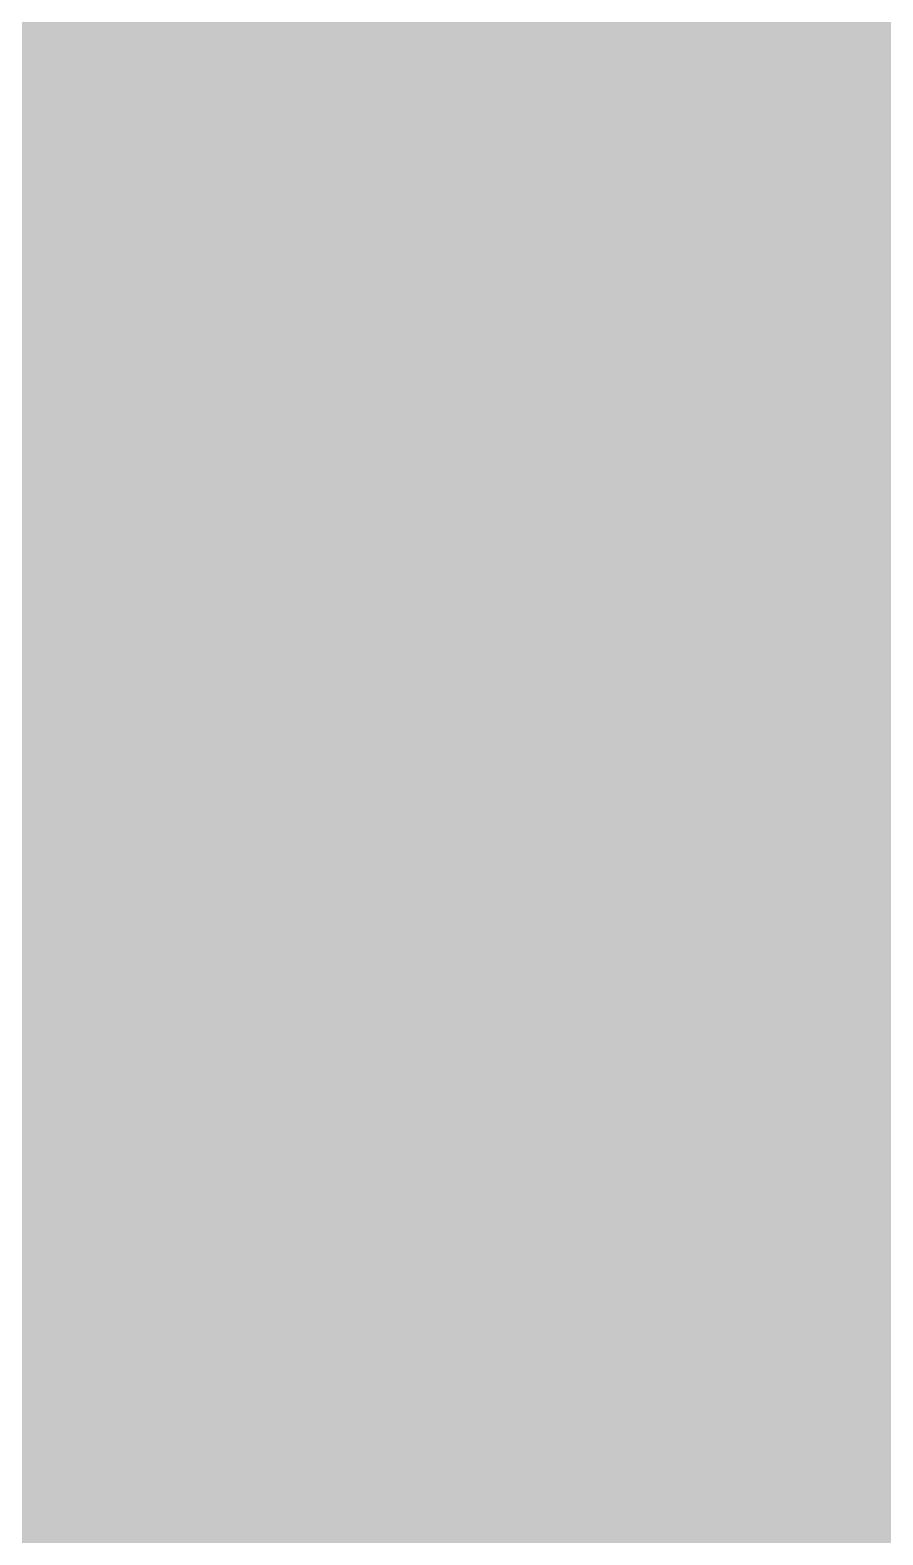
# Model space of a CAD drawing. Header units: millimetres. Extents: x 0 to 423, y 0 to 564.
# Drawn here: x 286.5 to 317.6, y 462.9 to 517.7 of the extents above; entities that cross this region are included whole.
import ezdxf

# ---------------------------------------------------------------- set-up
doc = ezdxf.new("R2010")
doc.units = ezdxf.units.MM

msp = doc.modelspace()

# ---------------------------------------------------------------- hatches: boundary and pattern name
msp.add_hatch(color=254).paths.add_polyline_path([(21.2189, 0.0537), (20.955, 0.0533), (20.6934, 0.0584), (20.4292, 0.066), (20.1676, 0.0787), (19.906, 0.094), (19.6469, 0.1118), (19.3853, 0.1321), (19.1262, 0.1549), (18.8671, 0.1829), (18.608, 0.2134), (18.349, 0.2464), (18.0924, 0.2845), (17.8359, 0.3251), (17.5793, 0.3683), (17.3253, 0.414), (17.0688, 0.4623), (16.8148, 0.5156), (16.5633, 0.5715), (16.3093, 0.6299), (16.0579, 0.6909), (15.809, 0.7544), (15.56, 0.823), (15.3111, 0.8941), (15.0622, 0.9677), (14.8158, 1.0439), (14.5694, 1.1227), (14.3256, 1.2065), (14.0818, 1.2903), (13.8379, 1.3792), (13.5966, 1.4707), (13.3579, 1.5672), (13.1191, 1.6637), (12.8803, 1.7628), (12.6441, 1.8669), (12.4079, 1.9736), (12.1742, 2.0803), (11.9405, 2.192), (11.7094, 2.3089), (11.4808, 2.4257), (11.2522, 2.5451), (11.0236, 2.6695), (10.7975, 2.794), (10.574, 2.9235), (10.3505, 3.0556), (10.1295, 3.1877), (9.9111, 3.3249), (9.6926, 3.4646), (9.4742, 3.6068), (9.2608, 3.7541), (9.0475, 3.9014), (8.8341, 4.0513), (8.6258, 4.2037), (8.4176, 4.3612), (8.2118, 4.5187), (8.0061, 4.6812), (7.8029, 4.8438), (7.6022, 5.0114), (7.4041, 5.1816), (7.206, 5.3518), (7.0129, 5.527), (6.8174, 5.7048), (6.6269, 5.8826), (6.4389, 6.0655), (6.2509, 6.2509), (6.0655, 6.4389), (5.8852, 6.6269), (5.7048, 6.8174), (5.527, 7.0104), (5.3518, 7.206), (5.1816, 7.4041), (5.0114, 7.6022), (4.8463, 7.8029), (4.6812, 8.0061), (4.5187, 8.2118), (4.3612, 8.4176), (4.2062, 8.6258), (4.0513, 8.8341), (3.9014, 9.0475), (3.7541, 9.2608), (3.6068, 9.4742), (3.4646, 9.6926), (3.3249, 9.9085), (3.1877, 10.1295), (3.0556, 10.3505), (2.9235, 10.574), (2.794, 10.7975), (2.6695, 11.0236), (2.5451, 11.2522), (2.4257, 11.4808), (2.3063, 11.7094), (2.192, 11.9405), (2.0803, 12.1742), (1.971, 12.4079), (1.8669, 12.6441), (1.7628, 12.8803), (1.6637, 13.1191), (1.5646, 13.3579), (1.4707, 13.5966), (1.3792, 13.8379), (1.2903, 14.0818), (1.2065, 14.3256), (1.1227, 14.5694), (1.0439, 14.8158), (0.9652, 15.0622), (0.8915, 15.3111), (0.823, 15.56), (0.7544, 15.809), (0.6883, 16.0604), (0.6274, 16.3119), (0.569, 16.5633), (0.5131, 16.8148), (0.4623, 17.0688), (0.4115, 17.3253), (0.3658, 17.5793), (0.3226, 17.8359), (0.2819, 18.0924), (0.2464, 18.3515), (0.2134, 18.608), (0.1829, 18.8671), (0.1549, 19.1262), (0.1295, 19.3878), (0.1092, 19.6469), (0.0914, 19.9085), (0.0762, 20.1701), (0.066, 20.4318), (0.0584, 20.6934), (0.0533, 20.955), (0.0508, 21.2192), (0.0522, 543.3314), (0.0533, 543.593), (0.0584, 543.8546), (0.066, 544.1188), (0.0762, 544.3804), (0.0914, 544.642), (0.1092, 544.9011), (0.1295, 545.1627), (0.1549, 545.4218), (0.1829, 545.6809), (0.2134, 545.94), (0.2464, 546.1991), (0.2819, 546.4556), (0.3226, 546.7121), (0.3658, 546.9687), (0.4115, 547.2227), (0.4623, 547.4792), (0.5131, 547.7332), (0.569, 547.9847), (0.6274, 548.2387), (0.6883, 548.4876), (0.7544, 548.7391), (0.823, 548.988), (0.8915, 549.2369), (0.9652, 549.4858), (1.0439, 549.7322), (1.1227, 549.9786), (1.2065, 550.2224), (1.2903, 550.4663), (1.3792, 550.7076), (1.4707, 550.9489), (1.5646, 551.1902), (1.6637, 551.4289), (1.7628, 551.6677), (1.8669, 551.9039), (1.971, 552.1401), (2.0803, 552.3738), (2.192, 552.6049), (2.3063, 552.8386), (2.4257, 553.0672), (2.5451, 553.2958), (2.6695, 553.5244), (2.794, 553.7505), (2.9235, 553.974), (3.0556, 554.1975), (3.1877, 554.4185), (3.3249, 554.6369), (3.4646, 554.8554), (3.6068, 555.0738), (3.7541, 555.2872), (3.9014, 555.5005), (4.0513, 555.7114), (4.2062, 555.9222), (4.3612, 556.1305), (4.5187, 556.3362), (4.6812, 556.5419), (4.8463, 556.7451), (5.0114, 556.9458), (5.1816, 557.1439), (5.3518, 557.342), (5.527, 557.5351), (5.7048, 557.7281), (5.8852, 557.9212), (6.0655, 558.1091), (6.2509, 558.2971), (6.4389, 558.4825), (6.6269, 558.6628), (6.8174, 558.8432), (7.0129, 559.021), (7.206, 559.1937), (7.4041, 559.3664), (7.6022, 559.5366), (7.8029, 559.7017), (8.0061, 559.8668), (8.2118, 560.0268), (8.4176, 560.1868), (8.6258, 560.3418), (8.8341, 560.4967), (9.0475, 560.6466), (9.2608, 560.7939), (9.4742, 560.9387), (9.6926, 561.0835), (9.9111, 561.2232), (10.1295, 561.3603), (10.3505, 561.4924), (10.574, 561.6245), (10.7975, 561.754), (11.0236, 561.8785), (11.2522, 562.0029), (11.4808, 562.1223), (11.7094, 562.2392), (11.9405, 562.356), (12.1742, 562.4678), (12.4079, 562.5744), (12.6441, 562.6811), (12.8803, 562.7853), (13.1191, 562.8843), (13.3579, 562.9834), (13.5966, 563.0774), (13.8379, 563.1688), (14.0818, 563.2577), (14.3256, 563.3415), (14.5694, 563.4253), (14.8158, 563.5041), (15.0622, 563.5803), (15.3111, 563.6539), (15.56, 563.7251), (15.809, 563.7936), (16.0579, 563.8571), (16.3093, 563.9206), (16.5633, 563.9791), (16.8148, 564.0349), (17.0688, 564.0857), (17.3253, 564.1365), (17.5793, 564.1823), (17.8359, 564.2254), (18.0924, 564.2635), (18.349, 564.3016), (18.608, 564.3347), (18.8671, 564.3651), (19.1262, 564.3931), (19.3853, 564.4185), (19.6469, 564.4388), (19.906, 564.4566), (20.1676, 564.4718), (20.4292, 564.482), (20.6934, 564.4896), (20.955, 564.4947), (21.2166, 564.4972), (402.2189, 564.4981), (402.4808, 564.4947), (402.7424, 564.4896), (403.0066, 564.482), (403.2682, 564.4718), (403.5298, 564.4566), (403.7889, 564.4388), (404.0505, 564.4185), (404.3096, 564.3931), (404.5687, 564.3651), (404.8277, 564.3347), (405.0868, 564.3016), (405.3434, 564.2635), (405.5999, 564.2254), (405.8564, 564.1823), (406.113, 564.1365), (406.367, 564.0857), (406.621, 564.0349), (406.875, 563.9791), (407.1264, 563.9206), (407.3779, 563.8571), (407.6268, 563.7936), (407.8783, 563.7251), (408.1272, 563.6539), (408.3736, 563.5803), (408.62, 563.5041), (408.8663, 563.4253), (409.1102, 563.3415), (409.354, 563.2577), (409.5979, 563.1688), (409.8392, 563.0774), (410.0805, 562.9834), (410.3192, 562.8843), (410.5554, 562.7853), (410.7942, 562.6811), (411.0279, 562.5744), (411.2616, 562.4678), (411.4952, 562.356), (411.7264, 562.2392), (411.9575, 562.1223), (412.1861, 562.0029), (412.4122, 561.8785), (412.6382, 561.754), (412.8643, 561.6245), (413.0853, 561.4924), (413.3063, 561.3603), (413.5272, 561.2232), (413.7457, 561.0835), (413.9616, 560.9387), (414.1775, 560.7939), (414.3908, 560.6466), (414.6017, 560.4967), (414.8125, 560.3418), (415.0208, 560.1868), (415.2265, 560.0268), (415.4297, 559.8668), (415.6329, 559.7017), (415.8336, 559.5366), (416.0342, 559.3664), (416.2298, 559.1937), (416.4254, 559.021), (416.6184, 558.8432), (416.8089, 558.6628), (416.9994, 558.4825), (417.1848, 558.2971), (417.3703, 558.1091), (417.5531, 557.9212), (417.7335, 557.7281), (417.9087, 557.5351), (418.084, 557.342), (418.2567, 557.1439), (418.4244, 556.9458), (418.592, 556.7451), (418.7546, 556.5419), (418.9171, 556.3362), (419.0746, 556.1305), (419.2321, 555.9222), (419.3845, 555.7114), (419.5369, 555.5005), (419.6842, 555.2872), (419.829, 555.0738), (419.9712, 554.8554), (420.1109, 554.6369), (420.2481, 554.4185), (420.3827, 554.1975), (420.5148, 553.974), (420.6418, 553.7505), (420.7688, 553.5244), (420.8907, 553.2958), (421.0126, 553.0672), (421.1295, 552.8386), (421.2438, 552.6049), (421.3555, 552.3738), (421.4647, 552.1401), (421.5689, 551.9039), (421.673, 551.6677), (421.7746, 551.4289), (421.8711, 551.1902), (421.9651, 550.9489), (422.0566, 550.7076), (422.1455, 550.4663), (422.2318, 550.2224), (422.3131, 549.9786), (422.3918, 549.7322), (422.4706, 549.4858), (422.5442, 549.2369), (422.6128, 548.988), (422.6814, 548.7391), (422.7449, 548.4876), (422.8084, 548.2387), (422.8668, 547.9847), (422.9227, 547.7332), (422.9735, 547.4792), (423.0243, 547.2227), (423.07, 546.9687), (423.1132, 546.7121), (423.1513, 546.4556), (423.1894, 546.1991), (423.2224, 545.94), (423.2529, 545.6809), (423.2808, 545.4218), (423.3037, 545.1627), (423.3266, 544.9011), (423.3443, 544.642), (423.357, 544.3804), (423.3697, 544.1188), (423.3774, 543.8546), (423.3824, 543.593), (423.385, 543.3314), (423.3855, 21.2203), (423.3824, 20.955), (423.3774, 20.6934), (423.3697, 20.4318), (423.357, 20.1701), (423.3443, 19.9085), (423.3266, 19.6469), (423.3037, 19.3878), (423.2808, 19.1262), (423.2529, 18.8671), (423.2224, 18.608), (423.1894, 18.3515), (423.1513, 18.0924), (423.1132, 17.8359), (423.07, 17.5793), (423.0243, 17.3253), (422.9735, 17.0688), (422.9227, 16.8148), (422.8668, 16.5633), (422.8084, 16.3119), (422.7449, 16.0604), (422.6814, 15.809), (422.6128, 15.56), (422.5442, 15.3111), (422.4706, 15.0622), (422.3918, 14.8158), (422.3131, 14.5694), (422.2318, 14.3256), (422.1455, 14.0818), (422.0566, 13.8379), (421.9651, 13.5966), (421.8711, 13.3579), (421.7746, 13.1191), (421.673, 12.8803), (421.5689, 12.6441), (421.4647, 12.4079), (421.3555, 12.1742), (421.2438, 11.9405), (421.1295, 11.7094), (421.0126, 11.4808), (420.8907, 11.2522), (420.7688, 11.0236), (420.6418, 10.7975), (420.5148, 10.574), (420.3827, 10.3505), (420.2481, 10.1295), (420.1109, 9.9085), (419.9712, 9.6926), (419.829, 9.4742), (419.6842, 9.2608), (419.5369, 9.0475), (419.3845, 8.8341), (419.2321, 8.6258), (419.0746, 8.4176), (418.9171, 8.2118), (418.7546, 8.0061), (418.592, 7.8029), (418.4244, 7.6022), (418.2567, 7.4041), (418.084, 7.206), (417.9087, 7.0104), (417.7335, 6.8174), (417.5531, 6.6269), (417.3703, 6.4389), (417.1848, 6.2509), (416.9994, 6.0655), (416.8089, 5.8826), (416.6184, 5.7048), (416.4254, 5.527), (416.2298, 5.3518), (416.0342, 5.1816), (415.8336, 5.0114), (415.6329, 4.8438), (415.4297, 4.6812), (415.2265, 4.5187), (415.0208, 4.3612), (414.8125, 4.2037), (414.6017, 4.0513), (414.3908, 3.9014), (414.1775, 3.7541), (413.9616, 3.6068), (413.7457, 3.4646), (413.5272, 3.3249), (413.3063, 3.1877), (413.0853, 3.0556), (412.8643, 2.9235), (412.6382, 2.794), (412.4122, 2.6695), (412.1861, 2.5451), (411.9575, 2.4257), (411.7264, 2.3089), (411.4952, 2.192), (411.2616, 2.0803), (411.0279, 1.9736), (410.7942, 1.8669), (410.5554, 1.7628), (410.3192, 1.6637), (410.0805, 1.5672), (409.8392, 1.4707), (409.5979, 1.3792), (409.354, 1.2903), (409.1102, 1.2065), (408.8663, 1.1227), (408.62, 1.0439), (408.3736, 0.9677), (408.1272, 0.8941), (407.8783, 0.823), (407.6268, 0.7544), (407.3779, 0.6909), (407.1264, 0.6299), (406.875, 0.5715), (406.621, 0.5156), (406.367, 0.4623), (406.113, 0.414), (405.8564, 0.3683), (405.5999, 0.3251), (405.3434, 0.2845), (405.0868, 0.2464), (404.8277, 0.2134), (404.5687, 0.1829), (404.3096, 0.1549), (404.0505, 0.1321), (403.7889, 0.1118), (403.5298, 0.094), (403.2682, 0.0787), (403.0066, 0.066), (402.7424, 0.0584), (402.4808, 0.0533), (402.2166, 0.0533)])
h = msp.add_hatch(color=59)
edge = h.paths.add_edge_path()
edge.add_line((301.8649, 511.3264), (302.0797, 511.3249))
edge.add_line((302.0797, 511.3249), (302.2905, 511.3223))
edge.add_line((302.2905, 511.3223), (302.5013, 511.3198))
edge.add_line((302.5013, 511.3198), (302.707, 511.3122))
edge.add_line((302.707, 511.3122), (302.9077, 511.3071))
edge.add_line((302.9077, 511.3071), (303.1058, 511.2969))
edge.add_line((303.1058, 511.2969), (303.3014, 511.2868))
edge.add_line((303.3014, 511.2868), (303.4944, 511.2741))
edge.add_line((303.4944, 511.2741), (303.6824, 511.2614))
edge.add_line((303.6824, 511.2614), (303.8678, 511.2461))
edge.add_line((303.8678, 511.2461), (304.0507, 511.2283))
edge.add_line((304.0507, 511.2283), (304.2285, 511.208))
edge.add_line((304.2285, 511.208), (304.4038, 511.1852))
edge.add_line((304.4038, 511.1852), (304.5765, 511.1598))
edge.add_line((304.5765, 511.1598), (304.7467, 511.1344))
edge.add_line((304.7467, 511.1344), (304.9118, 511.1039))
edge.add_line((304.9118, 511.1039), (305.0718, 511.0734))
edge.add_line((305.0718, 511.0734), (305.2318, 511.0404))
edge.add_line((305.2318, 511.0404), (305.3867, 511.0023))
edge.add_line((305.3867, 511.0023), (305.5366, 510.9642))
edge.add_line((305.5366, 510.9642), (305.6865, 510.9235))
edge.add_line((305.6865, 510.9235), (305.8312, 510.8804))
edge.add_line((305.8312, 510.8804), (305.9735, 510.8321))
edge.add_line((305.9735, 510.8321), (306.1106, 510.7838))
edge.add_line((306.1106, 510.7838), (306.2453, 510.7305))
edge.add_line((306.2453, 510.7305), (306.3773, 510.6746))
edge.add_line((306.3773, 510.6746), (306.5043, 510.6162))
edge.add_line((306.5043, 510.6162), (306.6288, 510.5552))
edge.add_line((306.6288, 510.5552), (306.7507, 510.4892))
edge.add_line((306.7507, 510.4892), (306.8701, 510.4232))
edge.add_line((306.8701, 510.4232), (306.9844, 510.352))
edge.add_line((306.9844, 510.352), (307.0936, 510.2784))
edge.add_line((307.0936, 510.2784), (307.2028, 510.1996))
edge.add_line((307.2028, 510.1996), (307.307, 510.1184))
edge.add_line((307.307, 510.1184), (307.406, 510.0345))
edge.add_line((307.406, 510.0345), (307.5051, 509.9456))
edge.add_line((307.5051, 509.9456), (307.5991, 509.8542))
edge.add_line((307.5991, 509.8542), (307.6905, 509.7602))
edge.add_line((307.6905, 509.7602), (307.7769, 509.6612))
edge.add_line((307.7769, 509.6612), (307.8607, 509.557))
edge.add_line((307.8607, 509.557), (307.942, 509.4503))
edge.add_line((307.942, 509.4503), (308.0182, 509.3411))
edge.add_line((308.0182, 509.3411), (308.0918, 509.2268))
edge.add_line((308.0918, 509.2268), (308.163, 509.1074))
edge.add_line((308.163, 509.1074), (308.229, 508.9855))
edge.add_line((308.229, 508.9855), (308.2925, 508.8585))
edge.add_line((308.2925, 508.8585), (308.3535, 508.729))
edge.add_line((308.3535, 508.729), (308.4093, 508.5918))
edge.add_line((308.4093, 508.5918), (308.4627, 508.4521))
edge.add_line((308.4627, 508.4521), (308.5109, 508.3099))
edge.add_line((308.5109, 508.3099), (308.5592, 508.16))
edge.add_line((308.5592, 508.16), (308.6024, 508.0076))
edge.add_line((308.6024, 508.0076), (308.6405, 507.8501))
edge.add_line((308.6405, 507.8501), (308.676, 507.6901))
edge.add_line((308.676, 507.6901), (308.7091, 507.5225))
edge.add_line((308.7091, 507.5225), (308.7395, 507.3498))
edge.add_line((308.7395, 507.3498), (308.7649, 507.1745))
edge.add_line((308.7649, 507.1745), (308.7878, 506.9942))
edge.add_line((308.7878, 506.9942), (308.8056, 506.8062))
edge.add_line((308.8056, 506.8062), (308.8208, 506.6157))
edge.add_line((308.8208, 506.6157), (308.8335, 506.4201))
edge.add_line((308.8335, 506.4201), (308.8411, 506.2195))
edge.add_line((308.8411, 506.2195), (308.8462, 506.0112))
edge.add_line((308.8462, 506.0112), (308.8488, 505.8004))
edge.add_line((308.8488, 505.8004), (308.8499, 503.2622))
edge.add_line((308.8499, 503.2622), (304.0243, 503.2622))
edge.add_line((304.0243, 503.2622), (303.5732, 503.2578))
edge.add_line((303.5732, 503.2578), (303.1338, 503.2502))
edge.add_line((303.1338, 503.2502), (302.6994, 503.2375))
edge.add_line((302.6994, 503.2375), (302.2727, 503.2197))
edge.add_line((302.2727, 503.2197), (301.8536, 503.1969))
edge.add_line((301.8536, 503.1969), (301.4396, 503.1689))
edge.add_line((301.4396, 503.1689), (301.0357, 503.1359))
edge.add_line((301.0357, 503.1359), (300.6369, 503.0978))
edge.add_line((300.6369, 503.0978), (300.2483, 503.0546))
edge.add_line((300.2483, 503.0546), (299.8648, 503.0064))
edge.add_line((299.8648, 503.0064), (299.4889, 502.9505))
edge.add_line((299.4889, 502.9505), (299.1206, 502.8921))
edge.add_line((299.1206, 502.8921), (298.7599, 502.8286))
edge.add_line((298.7599, 502.8286), (298.4043, 502.76))
edge.add_line((298.4043, 502.76), (298.0588, 502.6863))
edge.add_line((298.0588, 502.6863), (297.7185, 502.605))
edge.add_line((297.7185, 502.605), (297.3857, 502.5212))
edge.add_line((297.3857, 502.5212), (297.0606, 502.4323))
edge.add_line((297.0606, 502.4323), (296.7431, 502.3383))
edge.add_line((296.7431, 502.3383), (296.4332, 502.2367))
edge.add_line((296.4332, 502.2367), (296.1284, 502.1326))
edge.add_line((296.1284, 502.1326), (295.8313, 502.0234))
edge.add_line((295.8313, 502.0234), (295.5417, 501.9091))
edge.add_line((295.5417, 501.9091), (295.2598, 501.7872))
edge.add_line((295.2598, 501.7872), (294.9854, 501.6627))
edge.add_line((294.9854, 501.6627), (294.7187, 501.5306))
edge.add_line((294.7187, 501.5306), (294.4571, 501.396))
edge.add_line((294.4571, 501.396), (294.2031, 501.2563))
edge.add_line((294.2031, 501.2563), (293.9567, 501.109))
edge.add_line((293.9567, 501.109), (293.718, 500.9591))
edge.add_line((293.718, 500.9591), (293.4843, 500.8016))
edge.add_line((293.4843, 500.8016), (293.2608, 500.6416))
edge.add_line((293.2608, 500.6416), (293.0423, 500.4765))
edge.add_line((293.0423, 500.4765), (292.8315, 500.3038))
edge.add_line((292.8315, 500.3038), (292.6258, 500.1285))
edge.add_line((292.6258, 500.1285), (292.4302, 499.9457))
edge.add_line((292.4302, 499.9457), (292.2397, 499.7602))
edge.add_line((292.2397, 499.7602), (292.0568, 499.5672))
edge.add_line((292.0568, 499.5672), (291.879, 499.3716))
edge.add_line((291.879, 499.3716), (291.7114, 499.1684))
edge.add_line((291.7114, 499.1684), (291.5488, 498.9601))
edge.add_line((291.5488, 498.9601), (291.3939, 498.7493))
edge.add_line((291.3939, 498.7493), (291.2466, 498.5309))
edge.add_line((291.2466, 498.5309), (291.1043, 498.3099))
edge.add_line((291.1043, 498.3099), (290.9722, 498.0813))
edge.add_line((290.9722, 498.0813), (290.8452, 497.8476))
edge.add_line((290.8452, 497.8476), (290.7233, 497.6114))
edge.add_line((290.7233, 497.6114), (290.6116, 497.3676))
edge.add_line((290.6116, 497.3676), (290.5049, 497.1186))
edge.add_line((290.5049, 497.1186), (290.4058, 496.8672))
edge.add_line((290.4058, 496.8672), (290.3118, 496.6081))
edge.add_line((290.3118, 496.6081), (290.228, 496.3439))
edge.add_line((290.228, 496.3439), (290.1493, 496.0747))
edge.add_line((290.1493, 496.0747), (290.0756, 495.8029))
edge.add_line((290.0756, 495.8029), (290.0121, 495.5235))
edge.add_line((290.0121, 495.5235), (289.9537, 495.239))
edge.add_line((289.9537, 495.239), (289.9029, 494.9495))
edge.add_line((289.9029, 494.9495), (289.8572, 494.6548))
edge.add_line((289.8572, 494.6548), (289.8216, 494.3577))
edge.add_line((289.8216, 494.3577), (289.7911, 494.0529))
edge.add_line((289.7911, 494.0529), (289.7657, 493.743))
edge.add_line((289.7657, 493.743), (289.748, 493.428))
edge.add_line((289.748, 493.428), (289.7378, 493.108))
edge.add_line((289.7378, 493.108), (289.7353, 492.7829))
edge.add_line((289.7353, 492.7829), (289.7378, 492.4349))
edge.add_line((289.7378, 492.4349), (289.748, 492.0945))
edge.add_line((289.748, 492.0945), (289.7657, 491.7592))
edge.add_line((289.7657, 491.7592), (289.7886, 491.4316))
edge.add_line((289.7886, 491.4316), (289.8165, 491.109))
edge.add_line((289.8165, 491.109), (289.8521, 490.794))
edge.add_line((289.8521, 490.794), (289.8927, 490.4867))
edge.add_line((289.8927, 490.4867), (289.941, 490.1844))
edge.add_line((289.941, 490.1844), (289.9969, 489.8898))
edge.add_line((289.9969, 489.8898), (290.0553, 489.6002))
edge.add_line((290.0553, 489.6002), (290.1213, 489.3158))
edge.add_line((290.1213, 489.3158), (290.1925, 489.0389))
edge.add_line((290.1925, 489.0389), (290.2712, 488.7697))
edge.add_line((290.2712, 488.7697), (290.355, 488.5055))
edge.add_line((290.355, 488.5055), (290.4439, 488.2464))
edge.add_line((290.4439, 488.2464), (290.5404, 487.995))
edge.add_line((290.5404, 487.995), (290.642, 487.7486))
edge.add_line((290.642, 487.7486), (290.7462, 487.5098))
edge.add_line((290.7462, 487.5098), (290.8579, 487.2761))
edge.add_line((290.8579, 487.2761), (290.9773, 487.0475))
edge.add_line((290.9773, 487.0475), (291.0992, 486.8266))
edge.add_line((291.0992, 486.8266), (291.2288, 486.6107))
edge.add_line((291.2288, 486.6107), (291.3609, 486.3998))
edge.add_line((291.3609, 486.3998), (291.5006, 486.1941))
edge.add_line((291.5006, 486.1941), (291.6428, 485.996))
edge.add_line((291.6428, 485.996), (291.7927, 485.8029))
edge.add_line((291.7927, 485.8029), (291.9476, 485.6175))
edge.add_line((291.9476, 485.6175), (292.1051, 485.4346))
edge.add_line((292.1051, 485.4346), (292.2702, 485.2594))
edge.add_line((292.2702, 485.2594), (292.4378, 485.0892))
edge.add_line((292.4378, 485.0892), (292.6131, 484.9266))
edge.add_line((292.6131, 484.9266), (292.7909, 484.7666))
edge.add_line((292.7909, 484.7666), (292.9738, 484.6142))
edge.add_line((292.9738, 484.6142), (293.1617, 484.4644))
edge.add_line((293.1617, 484.4644), (293.3548, 484.3221))
edge.add_line((293.3548, 484.3221), (293.5503, 484.185))
edge.add_line((293.5503, 484.185), (293.7535, 484.0529))
edge.add_line((293.7535, 484.0529), (293.9593, 483.9259))
edge.add_line((293.9593, 483.9259), (294.1676, 483.804))
edge.add_line((294.1676, 483.804), (294.3835, 483.6897))
edge.add_line((294.3835, 483.6897), (294.6019, 483.5779))
edge.add_line((294.6019, 483.5779), (294.8229, 483.4712))
edge.add_line((294.8229, 483.4712), (295.0515, 483.3722))
edge.add_line((295.0515, 483.3722), (295.2826, 483.2756))
edge.add_line((295.2826, 483.2756), (295.5163, 483.1842))
edge.add_line((295.5163, 483.1842), (295.7551, 483.1004))
edge.add_line((295.7551, 483.1004), (295.9989, 483.0191))
edge.add_line((295.9989, 483.0191), (296.2453, 482.9429))
edge.add_line((296.2453, 482.9429), (296.4942, 482.8718))
edge.add_line((296.4942, 482.8718), (296.7482, 482.8057))
edge.add_line((296.7482, 482.8057), (297.0047, 482.7448))
edge.add_line((297.0047, 482.7448), (297.2664, 482.6889))
edge.add_line((297.2664, 482.6889), (297.5305, 482.6381))
edge.add_line((297.5305, 482.6381), (297.7998, 482.5898))
edge.add_line((297.7998, 482.5898), (298.0715, 482.5467))
edge.add_line((298.0715, 482.5467), (298.3459, 482.5111))
edge.add_line((298.3459, 482.5111), (298.6227, 482.4755))
edge.add_line((298.6227, 482.4755), (298.9047, 482.4476))
edge.add_line((298.9047, 482.4476), (299.1891, 482.4247))
edge.add_line((299.1891, 482.4247), (299.4762, 482.4044))
edge.add_line((299.4762, 482.4044), (299.7683, 482.3892))
edge.add_line((299.7683, 482.3892), (300.0604, 482.379))
edge.add_line((300.0604, 482.379), (300.3575, 482.3714))
edge.add_line((300.3575, 482.3714), (300.6573, 482.3689))
edge.add_line((300.6573, 482.3689), (300.8782, 482.3714))
edge.add_line((300.8782, 482.3714), (301.0967, 482.3765))
edge.add_line((301.0967, 482.3765), (301.3126, 482.3841))
edge.add_line((301.3126, 482.3841), (301.5234, 482.3943))
edge.add_line((301.5234, 482.3943), (301.7342, 482.4095))
edge.add_line((301.7342, 482.4095), (301.94, 482.4247))
edge.add_line((301.94, 482.4247), (302.1432, 482.4451))
edge.add_line((302.1432, 482.4451), (302.3438, 482.4679))
edge.add_line((302.3438, 482.4679), (302.5419, 482.4933))
edge.add_line((302.5419, 482.4933), (302.735, 482.5213))
edge.add_line((302.735, 482.5213), (302.9255, 482.5517))
edge.add_line((302.9255, 482.5517), (303.116, 482.5873))
edge.add_line((303.116, 482.5873), (303.3014, 482.6229))
edge.add_line((303.3014, 482.6229), (303.4843, 482.661))
edge.add_line((303.4843, 482.661), (303.6646, 482.7041))
edge.add_line((303.6646, 482.7041), (303.8424, 482.7473))
edge.add_line((303.8424, 482.7473), (304.0151, 482.7956))
edge.add_line((304.0151, 482.7956), (304.1879, 482.8438))
edge.add_line((304.1879, 482.8438), (304.358, 482.8946))
edge.add_line((304.358, 482.8946), (304.5231, 482.9505))
edge.add_line((304.5231, 482.9505), (304.6882, 483.0064))
edge.add_line((304.6882, 483.0064), (304.8483, 483.0648))
edge.add_line((304.8483, 483.0648), (305.0083, 483.1258))
edge.add_line((305.0083, 483.1258), (305.1632, 483.1893))
edge.add_line((305.1632, 483.1893), (305.3182, 483.2553))
edge.add_line((305.3182, 483.2553), (305.468, 483.3239))
edge.add_line((305.468, 483.3239), (305.6179, 483.395))
edge.add_line((305.6179, 483.395), (305.7627, 483.4661))
edge.add_line((305.7627, 483.4661), (305.9074, 483.5398))
edge.add_line((305.9074, 483.5398), (306.0497, 483.616))
edge.add_line((306.0497, 483.616), (306.1868, 483.6947))
edge.add_line((306.1868, 483.6947), (306.324, 483.776))
edge.add_line((306.324, 483.776), (306.4586, 483.8573))
edge.add_line((306.4586, 483.8573), (306.5907, 483.9411))
edge.add_line((306.5907, 483.9411), (306.7202, 484.0275))
edge.add_line((306.7202, 484.0275), (306.8472, 484.1138))
edge.add_line((306.8472, 484.1138), (306.9742, 484.2027))
edge.add_line((306.9742, 484.2027), (307.0962, 484.2942))
edge.add_line((307.0962, 484.2942), (307.2181, 484.3882))
edge.add_line((307.2181, 484.3882), (307.3349, 484.4821))
edge.add_line((307.3349, 484.4821), (307.4518, 484.5761))
edge.add_line((307.4518, 484.5761), (307.5661, 484.6752))
edge.add_line((307.5661, 484.6752), (307.6804, 484.7742))
edge.add_line((307.6804, 484.7742), (307.7896, 484.8733))
edge.add_line((307.7896, 484.8733), (307.8988, 484.9749))
edge.add_line((307.8988, 484.9749), (308.0055, 485.079))
edge.add_line((308.0055, 485.079), (308.1096, 485.1832))
edge.add_line((308.1096, 485.1832), (308.2112, 485.2899))
edge.add_line((308.2112, 485.2899), (308.3128, 485.3965))
edge.add_line((308.3128, 485.3965), (308.4119, 485.5058))
edge.add_line((308.4119, 485.5058), (308.5084, 485.615))
edge.add_line((308.5084, 485.615), (308.6024, 485.7267))
edge.add_line((308.6024, 485.7267), (308.6964, 485.8385))
edge.add_line((308.6964, 485.8385), (308.7878, 485.9503))
edge.add_line((308.7878, 485.9503), (308.8767, 486.0646))
edge.add_line((308.8767, 486.0646), (308.9656, 486.1814))
edge.add_line((308.9656, 486.1814), (309.052, 486.2957))
edge.add_line((309.052, 486.2957), (309.1358, 486.4125))
edge.add_line((309.1358, 486.4125), (309.2196, 486.5319))
edge.add_line((309.2196, 486.5319), (309.3009, 486.6488))
edge.add_line((309.3009, 486.6488), (309.3822, 486.7681))
edge.add_line((309.3822, 486.7681), (309.4584, 486.8901))
edge.add_line((309.4584, 486.8901), (309.5346, 487.0094))
edge.add_line((309.5346, 487.0094), (309.6108, 487.1314))
edge.add_line((309.6108, 487.1314), (310.4374, 483.0064))
edge.add_line((310.4374, 483.0064), (315.3269, 483.0064))
edge.add_line((315.3269, 483.0064), (315.3269, 506.1836))
edge.add_line((315.3269, 506.1836), (315.3232, 506.4989))
edge.add_line((315.3232, 506.4989), (315.3156, 506.8113))
edge.add_line((315.3156, 506.8113), (315.3029, 507.1161))
edge.add_line((315.3029, 507.1161), (315.2851, 507.4183))
edge.add_line((315.2851, 507.4183), (315.2623, 507.7181))
edge.add_line((315.2623, 507.7181), (315.2343, 508.0102))
edge.add_line((315.2343, 508.0102), (315.1988, 508.2997))
edge.add_line((315.1988, 508.2997), (315.1607, 508.5842))
edge.add_line((315.1607, 508.5842), (315.1149, 508.8611))
edge.add_line((315.1149, 508.8611), (315.0641, 509.1379))
edge.add_line((315.0641, 509.1379), (315.0083, 509.4072))
edge.add_line((315.0083, 509.4072), (314.9473, 509.6713))
edge.add_line((314.9473, 509.6713), (314.8813, 509.9329))
edge.add_line((314.8813, 509.9329), (314.8076, 510.1869))
edge.add_line((314.8076, 510.1869), (314.7289, 510.4384))
edge.add_line((314.7289, 510.4384), (314.645, 510.6848))
edge.add_line((314.645, 510.6848), (314.5536, 510.9261))
edge.add_line((314.5536, 510.9261), (314.4571, 511.1648))
edge.add_line((314.4571, 511.1648), (314.3555, 511.396))
edge.add_line((314.3555, 511.396), (314.2463, 511.622))
edge.add_line((314.2463, 511.622), (314.1294, 511.8456))
edge.add_line((314.1294, 511.8456), (314.01, 512.0615))
edge.add_line((314.01, 512.0615), (313.883, 512.2748))
edge.add_line((313.883, 512.2748), (313.7484, 512.4831))
edge.add_line((313.7484, 512.4831), (313.6087, 512.6863))
edge.add_line((313.6087, 512.6863), (313.4614, 512.8844))
edge.add_line((313.4614, 512.8844), (313.309, 513.0775))
edge.add_line((313.309, 513.0775), (313.149, 513.2654))
edge.add_line((313.149, 513.2654), (312.9839, 513.4483))
edge.add_line((312.9839, 513.4483), (312.8112, 513.6261))
edge.add_line((312.8112, 513.6261), (312.6308, 513.8014))
edge.add_line((312.6308, 513.8014), (312.4454, 513.969))
edge.add_line((312.4454, 513.969), (312.2524, 514.1316))
edge.add_line((312.2524, 514.1316), (312.0517, 514.2916))
edge.add_line((312.0517, 514.2916), (311.8434, 514.444))
edge.add_line((311.8434, 514.444), (311.6301, 514.5913))
edge.add_line((311.6301, 514.5913), (311.4091, 514.7361))
edge.add_line((311.4091, 514.7361), (311.1805, 514.8732))
edge.add_line((311.1805, 514.8732), (310.9443, 515.0079))
edge.add_line((310.9443, 515.0079), (310.703, 515.1349))
edge.add_line((310.703, 515.1349), (310.454, 515.2593))
edge.add_line((310.454, 515.2593), (310.195, 515.3762))
edge.add_line((310.195, 515.3762), (309.9308, 515.4905))
edge.add_line((309.9308, 515.4905), (309.659, 515.5971))
edge.add_line((309.659, 515.5971), (309.3796, 515.7013))
edge.add_line((309.3796, 515.7013), (309.0926, 515.7978))
edge.add_line((309.0926, 515.7978), (308.798, 515.8918))
edge.add_line((308.798, 515.8918), (308.4957, 515.9781))
edge.add_line((308.4957, 515.9781), (308.1833, 516.0594))
edge.add_line((308.1833, 516.0594), (307.8658, 516.1356))
edge.add_line((307.8658, 516.1356), (307.5407, 516.2093))
edge.add_line((307.5407, 516.2093), (307.2054, 516.2753))
edge.add_line((307.2054, 516.2753), (306.865, 516.3363))
edge.add_line((306.865, 516.3363), (306.5145, 516.3922))
edge.add_line((306.5145, 516.3922), (306.1564, 516.443))
edge.add_line((306.1564, 516.443), (305.7906, 516.4887))
edge.add_line((305.7906, 516.4887), (305.4172, 516.5268))
edge.add_line((305.4172, 516.5268), (305.0337, 516.5623))
edge.add_line((305.0337, 516.5623), (304.6425, 516.5928))
edge.add_line((304.6425, 516.5928), (304.2437, 516.6157))
edge.add_line((304.2437, 516.6157), (303.8373, 516.636))
edge.add_line((303.8373, 516.636), (303.4208, 516.6487))
edge.add_line((303.4208, 516.6487), (302.9966, 516.6563))
edge.add_line((302.9966, 516.6563), (302.5623, 516.6589))
edge.add_line((302.5623, 516.6589), (302.3692, 516.6589))
edge.add_line((302.3692, 516.6589), (302.1762, 516.6563))
edge.add_line((302.1762, 516.6563), (301.9831, 516.6538))
edge.add_line((301.9831, 516.6538), (301.7926, 516.6487))
edge.add_line((301.7926, 516.6487), (301.6021, 516.6436))
edge.add_line((301.6021, 516.6436), (301.4116, 516.636))
edge.add_line((301.4116, 516.636), (301.2211, 516.6258))
edge.add_line((301.2211, 516.6258), (301.0332, 516.6157))
edge.add_line((301.0332, 516.6157), (300.8452, 516.6055))
edge.add_line((300.8452, 516.6055), (300.6573, 516.5928))
edge.add_line((300.6573, 516.5928), (300.4693, 516.5801))
edge.add_line((300.4693, 516.5801), (300.2839, 516.5649))
edge.add_line((300.2839, 516.5649), (300.0985, 516.5496))
edge.add_line((300.0985, 516.5496), (299.913, 516.5319))
edge.add_line((299.913, 516.5319), (299.7276, 516.5141))
edge.add_line((299.7276, 516.5141), (299.5447, 516.4963))
edge.add_line((299.5447, 516.4963), (299.3619, 516.476))
edge.add_line((299.3619, 516.476), (299.179, 516.4557))
edge.add_line((299.179, 516.4557), (298.9986, 516.4328))
edge.add_line((298.9986, 516.4328), (298.8183, 516.4099))
edge.add_line((298.8183, 516.4099), (298.638, 516.3845))
edge.add_line((298.638, 516.3845), (298.4602, 516.3617))
edge.add_line((298.4602, 516.3617), (298.2798, 516.3337))
edge.add_line((298.2798, 516.3337), (298.102, 516.3083))
edge.add_line((298.102, 516.3083), (297.9268, 516.2804))
edge.add_line((297.9268, 516.2804), (297.7515, 516.2525))
edge.add_line((297.7515, 516.2525), (297.5762, 516.222))
edge.add_line((297.5762, 516.222), (297.401, 516.1915))
edge.add_line((297.401, 516.1915), (297.2283, 516.161))
edge.add_line((297.2283, 516.161), (297.0555, 516.1305))
edge.add_line((297.0555, 516.1305), (296.8828, 516.0975))
edge.add_line((296.8828, 516.0975), (296.7126, 516.0645))
edge.add_line((296.7126, 516.0645), (296.5425, 516.0315))
edge.add_line((296.5425, 516.0315), (296.3723, 515.9959))
edge.add_line((296.3723, 515.9959), (296.2046, 515.9604))
edge.add_line((296.2046, 515.9604), (296.037, 515.9248))
edge.add_line((296.037, 515.9248), (295.8719, 515.8892))
edge.add_line((295.8719, 515.8892), (295.7068, 515.8511))
edge.add_line((295.7068, 515.8511), (295.5417, 515.813))
edge.add_line((295.5417, 515.813), (295.3791, 515.7749))
edge.add_line((295.3791, 515.7749), (295.2166, 515.7368))
edge.add_line((295.2166, 515.7368), (295.054, 515.6987))
edge.add_line((295.054, 515.6987), (294.894, 515.6581))
edge.add_line((294.894, 515.6581), (294.734, 515.6175))
edge.add_line((294.734, 515.6175), (294.574, 515.5794))
edge.add_line((294.574, 515.5794), (294.4165, 515.5362))
edge.add_line((294.4165, 515.5362), (294.2615, 515.4955))
edge.add_line((294.2615, 515.4955), (294.1066, 515.4549))
edge.add_line((294.1066, 515.4549), (293.9517, 515.4117))
edge.add_line((293.9517, 515.4117), (293.7967, 515.3711))
edge.add_line((293.7967, 515.3711), (293.6443, 515.3279))
edge.add_line((293.6443, 515.3279), (293.4945, 515.2847))
edge.add_line((293.4945, 515.2847), (293.3446, 515.2415))
edge.add_line((293.3446, 515.2415), (293.1947, 515.1984))
edge.add_line((293.1947, 515.1984), (293.0474, 515.1552))
edge.add_line((293.0474, 515.1552), (292.9001, 515.1095))
edge.add_line((292.9001, 515.1095), (292.7553, 515.0663))
edge.add_line((292.7553, 515.0663), (292.6105, 515.0231))
edge.add_line((292.6105, 515.0231), (292.4658, 514.9774))
edge.add_line((292.4658, 514.9774), (292.3235, 514.9342))
edge.add_line((292.3235, 514.9342), (292.1838, 514.8885))
edge.add_line((292.1838, 514.8885), (292.0441, 514.8453))
edge.add_line((292.0441, 514.8453), (291.9044, 514.7996))
edge.add_line((291.9044, 514.7996), (291.7673, 514.7564))
edge.add_line((291.7673, 514.7564), (293.292, 509.8669))
edge.add_line((293.292, 509.8669), (293.436, 509.9101))
edge.add_line((293.436, 509.9101), (293.5834, 509.9533))
edge.add_line((293.5834, 509.9533), (293.7281, 509.9964))
edge.add_line((293.7281, 509.9964), (293.8755, 510.0396))
edge.add_line((293.8755, 510.0396), (294.0202, 510.0803))
edge.add_line((294.0202, 510.0803), (294.1676, 510.1209))
edge.add_line((294.1676, 510.1209), (294.3123, 510.1615))
edge.add_line((294.3123, 510.1615), (294.4597, 510.2022))
edge.add_line((294.4597, 510.2022), (294.6044, 510.2403))
edge.add_line((294.6044, 510.2403), (294.7492, 510.2784))
edge.add_line((294.7492, 510.2784), (294.8965, 510.3165))
edge.add_line((294.8965, 510.3165), (295.0413, 510.3546))
edge.add_line((295.0413, 510.3546), (295.1861, 510.3901))
edge.add_line((295.1861, 510.3901), (295.3309, 510.4257))
edge.add_line((295.3309, 510.4257), (295.4757, 510.4613))
edge.add_line((295.4757, 510.4613), (295.6204, 510.4943))
edge.add_line((295.6204, 510.4943), (295.7652, 510.5298))
edge.add_line((295.7652, 510.5298), (295.91, 510.5629))
edge.add_line((295.91, 510.5629), (296.0548, 510.5933))
edge.add_line((296.0548, 510.5933), (296.197, 510.6264))
edge.add_line((296.197, 510.6264), (296.3393, 510.6568))
edge.add_line((296.3393, 510.6568), (296.484, 510.6873))
edge.add_line((296.484, 510.6873), (296.6263, 510.7178))
edge.add_line((296.6263, 510.7178), (296.7685, 510.7457))
edge.add_line((296.7685, 510.7457), (296.9082, 510.7737))
edge.add_line((296.9082, 510.7737), (297.0505, 510.8016))
edge.add_line((297.0505, 510.8016), (297.1902, 510.8296))
edge.add_line((297.1902, 510.8296), (297.3324, 510.855))
edge.add_line((297.3324, 510.855), (297.4721, 510.8804))
edge.add_line((297.4721, 510.8804), (297.6093, 510.9058))
edge.add_line((297.6093, 510.9058), (297.749, 510.9286))
edge.add_line((297.749, 510.9286), (297.8861, 510.9515))
edge.add_line((297.8861, 510.9515), (298.0233, 510.9743))
edge.add_line((298.0233, 510.9743), (298.1604, 510.9972))
edge.add_line((298.1604, 510.9972), (298.2976, 511.0175))
edge.add_line((298.2976, 511.0175), (298.4322, 511.0378))
edge.add_line((298.4322, 511.0378), (298.5668, 511.0582))
edge.add_line((298.5668, 511.0582), (298.7015, 511.0785))
edge.add_line((298.7015, 511.0785), (298.8335, 511.0963))
edge.add_line((298.8335, 511.0963), (298.9656, 511.114))
edge.add_line((298.9656, 511.114), (299.0977, 511.1318))
edge.add_line((299.0977, 511.1318), (299.2298, 511.1471))
edge.add_line((299.2298, 511.1471), (299.3593, 511.1623))
edge.add_line((299.3593, 511.1623), (299.4889, 511.1775))
edge.add_line((299.4889, 511.1775), (299.6184, 511.1928))
edge.add_line((299.6184, 511.1928), (299.7454, 511.2055))
edge.add_line((299.7454, 511.2055), (299.8724, 511.2182))
edge.add_line((299.8724, 511.2182), (299.9969, 511.2309))
edge.add_line((299.9969, 511.2309), (300.1213, 511.241))
edge.add_line((300.1213, 511.241), (300.2458, 511.2537))
edge.add_line((300.2458, 511.2537), (300.3677, 511.2639))
edge.add_line((300.3677, 511.2639), (300.4896, 511.2715))
edge.add_line((300.4896, 511.2715), (300.6115, 511.2817))
edge.add_line((300.6115, 511.2817), (300.7309, 511.2893))
edge.add_line((300.7309, 511.2893), (300.8478, 511.2944))
edge.add_line((300.8478, 511.2944), (300.9671, 511.302))
edge.add_line((300.9671, 511.302), (301.084, 511.3071))
edge.add_line((301.084, 511.3071), (301.1983, 511.3122))
edge.add_line((301.1983, 511.3122), (301.3126, 511.3147))
edge.add_line((301.3126, 511.3147), (301.4243, 511.3198))
edge.add_line((301.4243, 511.3198), (301.5361, 511.3223))
edge.add_line((301.5361, 511.3223), (301.6479, 511.3249))
edge.add_line((301.6479, 511.3249), (301.7545, 511.3249))
edge.add_line((301.7545, 511.3249), (301.8638, 511.3249))
edge = h.paths.add_edge_path(flags=16)
edge.add_line((302.055, 487.5139), (301.8561, 487.5149))
edge.add_line((301.8561, 487.5149), (301.6631, 487.5174))
edge.add_line((301.6631, 487.5174), (301.4726, 487.5276))
edge.add_line((301.4726, 487.5276), (301.2897, 487.5378))
edge.add_line((301.2897, 487.5378), (301.1068, 487.5505))
edge.add_line((301.1068, 487.5505), (300.929, 487.5682))
edge.add_line((300.929, 487.5682), (300.7563, 487.586))
edge.add_line((300.7563, 487.586), (300.5861, 487.6089))
edge.add_line((300.5861, 487.6089), (300.421, 487.6343))
edge.add_line((300.421, 487.6343), (300.2585, 487.6648))
edge.add_line((300.2585, 487.6648), (300.101, 487.6952))
edge.add_line((300.101, 487.6952), (299.9461, 487.7283))
edge.add_line((299.9461, 487.7283), (299.7962, 487.7664))
edge.add_line((299.7962, 487.7664), (299.6489, 487.807))
edge.add_line((299.6489, 487.807), (299.5066, 487.8502))
edge.add_line((299.5066, 487.8502), (299.3669, 487.8959))
edge.add_line((299.3669, 487.8959), (299.2298, 487.9442))
edge.add_line((299.2298, 487.9442), (299.0977, 487.995))
edge.add_line((299.0977, 487.995), (298.9682, 488.0508))
edge.add_line((298.9682, 488.0508), (298.8437, 488.1067))
edge.add_line((298.8437, 488.1067), (298.7218, 488.1677))
edge.add_line((298.7218, 488.1677), (298.6024, 488.2286))
edge.add_line((298.6024, 488.2286), (298.4881, 488.2947))
edge.add_line((298.4881, 488.2947), (298.3763, 488.3633))
edge.add_line((298.3763, 488.3633), (298.2671, 488.4344))
edge.add_line((298.2671, 488.4344), (298.163, 488.508))
edge.add_line((298.163, 488.508), (298.0614, 488.5842))
edge.add_line((298.0614, 488.5842), (297.9623, 488.663))
edge.add_line((297.9623, 488.663), (297.8683, 488.7443))
edge.add_line((297.8683, 488.7443), (297.7744, 488.8281))
edge.add_line((297.7744, 488.8281), (297.688, 488.9144))
edge.add_line((297.688, 488.9144), (297.6016, 489.0059))
edge.add_line((297.6016, 489.0059), (297.5178, 489.0973))
edge.add_line((297.5178, 489.0973), (297.4391, 489.1913))
edge.add_line((297.4391, 489.1913), (297.3629, 489.2878))
edge.add_line((297.3629, 489.2878), (297.2892, 489.3894))
edge.add_line((297.2892, 489.3894), (297.2181, 489.491))
edge.add_line((297.2181, 489.491), (297.1521, 489.5952))
edge.add_line((297.1521, 489.5952), (297.086, 489.7044))
edge.add_line((297.086, 489.7044), (297.0251, 489.8136))
edge.add_line((297.0251, 489.8136), (296.9666, 489.9254))
edge.add_line((296.9666, 489.9254), (296.9108, 490.0397))
edge.add_line((296.9108, 490.0397), (296.8574, 490.159))
edge.add_line((296.8574, 490.159), (296.8066, 490.2784))
edge.add_line((296.8066, 490.2784), (296.7609, 490.4003))
edge.add_line((296.7609, 490.4003), (296.7152, 490.5248))
edge.add_line((296.7152, 490.5248), (296.672, 490.6518))
edge.add_line((296.672, 490.6518), (296.6339, 490.7813))
edge.add_line((296.6339, 490.7813), (296.5958, 490.9134))
edge.add_line((296.5958, 490.9134), (296.5628, 491.0455))
edge.add_line((296.5628, 491.0455), (296.5323, 491.1827))
edge.add_line((296.5323, 491.1827), (296.5018, 491.3224))
edge.add_line((296.5018, 491.3224), (296.4764, 491.4621))
edge.add_line((296.4764, 491.4621), (296.451, 491.6068))
edge.add_line((296.451, 491.6068), (296.4307, 491.7516))
edge.add_line((296.4307, 491.7516), (296.4104, 491.8989))
edge.add_line((296.4104, 491.8989), (296.3926, 492.0513))
edge.add_line((296.3926, 492.0513), (296.3799, 492.2037))
edge.add_line((296.3799, 492.2037), (296.3672, 492.3587))
edge.add_line((296.3672, 492.3587), (296.357, 492.5136))
edge.add_line((296.357, 492.5136), (296.3494, 492.6736))
edge.add_line((296.3494, 492.6736), (296.3443, 492.8337))
edge.add_line((296.3443, 492.8337), (296.3393, 492.9988))
edge.add_line((296.3393, 492.9988), (296.3393, 493.1639))
edge.add_line((296.3393, 493.1639), (296.3418, 493.3391))
edge.add_line((296.3418, 493.3391), (296.3443, 493.5093))
edge.add_line((296.3443, 493.5093), (296.352, 493.6795))
edge.add_line((296.352, 493.6795), (296.3647, 493.8446))
edge.add_line((296.3647, 493.8446), (296.3774, 494.0097))
edge.add_line((296.3774, 494.0097), (296.3951, 494.1697))
edge.add_line((296.3951, 494.1697), (296.4155, 494.3297))
edge.add_line((296.4155, 494.3297), (296.4383, 494.4847))
edge.add_line((296.4383, 494.4847), (296.4663, 494.6396))
edge.add_line((296.4663, 494.6396), (296.4967, 494.7895))
edge.add_line((296.4967, 494.7895), (296.5298, 494.9368))
edge.add_line((296.5298, 494.9368), (296.5679, 495.0816))
edge.add_line((296.5679, 495.0816), (296.6085, 495.2263))
edge.add_line((296.6085, 495.2263), (296.6517, 495.366))
edge.add_line((296.6517, 495.366), (296.6974, 495.5032))
edge.add_line((296.6974, 495.5032), (296.7482, 495.6378))
edge.add_line((296.7482, 495.6378), (296.8041, 495.7699))
edge.add_line((296.8041, 495.7699), (296.86, 495.8994))
edge.add_line((296.86, 495.8994), (296.9209, 496.0264))
edge.add_line((296.9209, 496.0264), (296.987, 496.1509))
edge.add_line((296.987, 496.1509), (297.053, 496.2703))
edge.add_line((297.053, 496.2703), (297.1267, 496.3897))
edge.add_line((297.1267, 496.3897), (297.2003, 496.5065))
edge.add_line((297.2003, 496.5065), (297.2791, 496.6183))
edge.add_line((297.2791, 496.6183), (297.3629, 496.73))
edge.add_line((297.3629, 496.73), (297.4492, 496.8367))
edge.add_line((297.4492, 496.8367), (297.5381, 496.9434))
edge.add_line((297.5381, 496.9434), (297.6321, 497.045))
edge.add_line((297.6321, 497.045), (297.7312, 497.144))
edge.add_line((297.7312, 497.144), (297.8328, 497.2406))
edge.add_line((297.8328, 497.2406), (297.9369, 497.3345))
edge.add_line((297.9369, 497.3345), (298.0461, 497.426))
edge.add_line((298.0461, 497.426), (298.1579, 497.5149))
edge.add_line((298.1579, 497.5149), (298.2747, 497.6012))
edge.add_line((298.2747, 497.6012), (298.3967, 497.6851))
edge.add_line((298.3967, 497.6851), (298.5211, 497.7663))
edge.add_line((298.5211, 497.7663), (298.6481, 497.8425))
edge.add_line((298.6481, 497.8425), (298.7802, 497.9187))
edge.add_line((298.7802, 497.9187), (298.9174, 497.9899))
edge.add_line((298.9174, 497.9899), (299.0571, 498.0584))
edge.add_line((299.0571, 498.0584), (299.2018, 498.127))
edge.add_line((299.2018, 498.127), (299.3517, 498.1905))
edge.add_line((299.3517, 498.1905), (299.5041, 498.2515))
edge.add_line((299.5041, 498.2515), (299.6616, 498.3099))
edge.add_line((299.6616, 498.3099), (299.8216, 498.3632))
edge.add_line((299.8216, 498.3632), (299.9867, 498.4166))
edge.add_line((299.9867, 498.4166), (300.1569, 498.4674))
edge.add_line((300.1569, 498.4674), (300.3296, 498.5131))
edge.add_line((300.3296, 498.5131), (300.5074, 498.5588))
edge.add_line((300.5074, 498.5588), (300.6903, 498.5995))
edge.add_line((300.6903, 498.5995), (300.8782, 498.6376))
edge.add_line((300.8782, 498.6376), (301.0687, 498.6731))
edge.add_line((301.0687, 498.6731), (301.2643, 498.7061))
edge.add_line((301.2643, 498.7061), (301.4624, 498.7366))
edge.add_line((301.4624, 498.7366), (301.6656, 498.7646))
edge.add_line((301.6656, 498.7646), (301.8739, 498.7874))
edge.add_line((301.8739, 498.7874), (302.0873, 498.8103))
edge.add_line((302.0873, 498.8103), (302.3057, 498.8281))
edge.add_line((302.3057, 498.8281), (302.5267, 498.8433))
edge.add_line((302.5267, 498.8433), (302.7528, 498.856))
edge.add_line((302.7528, 498.856), (302.9839, 498.8662))
edge.add_line((302.9839, 498.8662), (303.2201, 498.8738))
edge.add_line((303.2201, 498.8738), (303.4589, 498.8789))
edge.add_line((303.4589, 498.8789), (303.7053, 498.8814))
edge.add_line((303.7053, 498.8814), (308.8499, 498.8814))
edge.add_line((308.8499, 498.8814), (308.8499, 493.4836))
edge.add_line((308.8499, 493.4836), (308.8462, 493.3696))
edge.add_line((308.8462, 493.3696), (308.8437, 493.2528))
edge.add_line((308.8437, 493.2528), (308.8361, 493.1359))
edge.add_line((308.8361, 493.1359), (308.8284, 493.0165))
edge.add_line((308.8284, 493.0165), (308.8157, 492.8972))
edge.add_line((308.8157, 492.8972), (308.803, 492.7778))
edge.add_line((308.803, 492.7778), (308.7853, 492.6559))
edge.add_line((308.7853, 492.6559), (308.7649, 492.5339))
edge.add_line((308.7649, 492.5339), (308.7421, 492.4095))
edge.add_line((308.7421, 492.4095), (308.7167, 492.285))
edge.add_line((308.7167, 492.285), (308.6887, 492.1606))
edge.add_line((308.6887, 492.1606), (308.6557, 492.0361))
edge.add_line((308.6557, 492.0361), (308.6227, 491.9091))
edge.add_line((308.6227, 491.9091), (308.5846, 491.7846))
edge.add_line((308.5846, 491.7846), (308.544, 491.6576))
edge.add_line((308.544, 491.6576), (308.5008, 491.5306))
edge.add_line((308.5008, 491.5306), (308.4551, 491.4062))
edge.add_line((308.4551, 491.4062), (308.4043, 491.2792))
edge.add_line((308.4043, 491.2792), (308.3509, 491.1547))
edge.add_line((308.3509, 491.1547), (308.295, 491.0277))
edge.add_line((308.295, 491.0277), (308.2366, 490.9033))
edge.add_line((308.2366, 490.9033), (308.1731, 490.7788))
edge.add_line((308.1731, 490.7788), (308.1071, 490.6569))
edge.add_line((308.1071, 490.6569), (308.0385, 490.5324))
edge.add_line((308.0385, 490.5324), (307.9648, 490.4105))
edge.add_line((307.9648, 490.4105), (307.8886, 490.2911))
edge.add_line((307.8886, 490.2911), (307.8099, 490.1717))
edge.add_line((307.8099, 490.1717), (307.7261, 490.0524))
edge.add_line((307.7261, 490.0524), (307.6397, 489.9355))
edge.add_line((307.6397, 489.9355), (307.5483, 489.8187))
edge.add_line((307.5483, 489.8187), (307.4543, 489.7044))
edge.add_line((307.4543, 489.7044), (307.3552, 489.5926))
edge.add_line((307.3552, 489.5926), (307.2536, 489.4809))
edge.add_line((307.2536, 489.4809), (307.1495, 489.3742))
edge.add_line((307.1495, 489.3742), (307.0403, 489.265))
edge.add_line((307.0403, 489.265), (306.9285, 489.1608))
edge.add_line((306.9285, 489.1608), (306.8117, 489.0592))
edge.add_line((306.8117, 489.0592), (306.6898, 488.9576))
edge.add_line((306.6898, 488.9576), (306.5653, 488.8611))
edge.add_line((306.5653, 488.8611), (306.4358, 488.7646))
edge.add_line((306.4358, 488.7646), (306.3037, 488.6731))
edge.add_line((306.3037, 488.6731), (306.1665, 488.5817))
edge.add_line((306.1665, 488.5817), (306.0268, 488.4953))
edge.add_line((306.0268, 488.4953), (305.882, 488.4115))
edge.add_line((305.882, 488.4115), (305.7322, 488.3302))
edge.add_line((305.7322, 488.3302), (305.5772, 488.2515))
edge.add_line((305.5772, 488.2515), (305.4198, 488.1778))
edge.add_line((305.4198, 488.1778), (305.2597, 488.1067))
edge.add_line((305.2597, 488.1067), (305.0921, 488.0381))
edge.add_line((305.0921, 488.0381), (304.9219, 487.9746))
edge.add_line((304.9219, 487.9746), (304.7467, 487.9137))
edge.add_line((304.7467, 487.9137), (304.5663, 487.8578))
edge.add_line((304.5663, 487.8578), (304.3834, 487.8045))
edge.add_line((304.3834, 487.8045), (304.1955, 487.7562))
edge.add_line((304.1955, 487.7562), (304.0024, 487.7105))
edge.add_line((304.0024, 487.7105), (303.8043, 487.6698))
edge.add_line((303.8043, 487.6698), (303.6011, 487.6343))
edge.add_line((303.6011, 487.6343), (303.3954, 487.6013))
edge.add_line((303.3954, 487.6013), (303.1846, 487.5759))
edge.add_line((303.1846, 487.5759), (302.9661, 487.553))
edge.add_line((302.9661, 487.553), (302.7451, 487.5352))
edge.add_line((302.7451, 487.5352), (302.5191, 487.5225))
edge.add_line((302.5191, 487.5225), (302.2905, 487.5149))
edge.add_line((302.2905, 487.5149), (302.0543, 487.5124))

doc.saveas('drawing.dxf')
